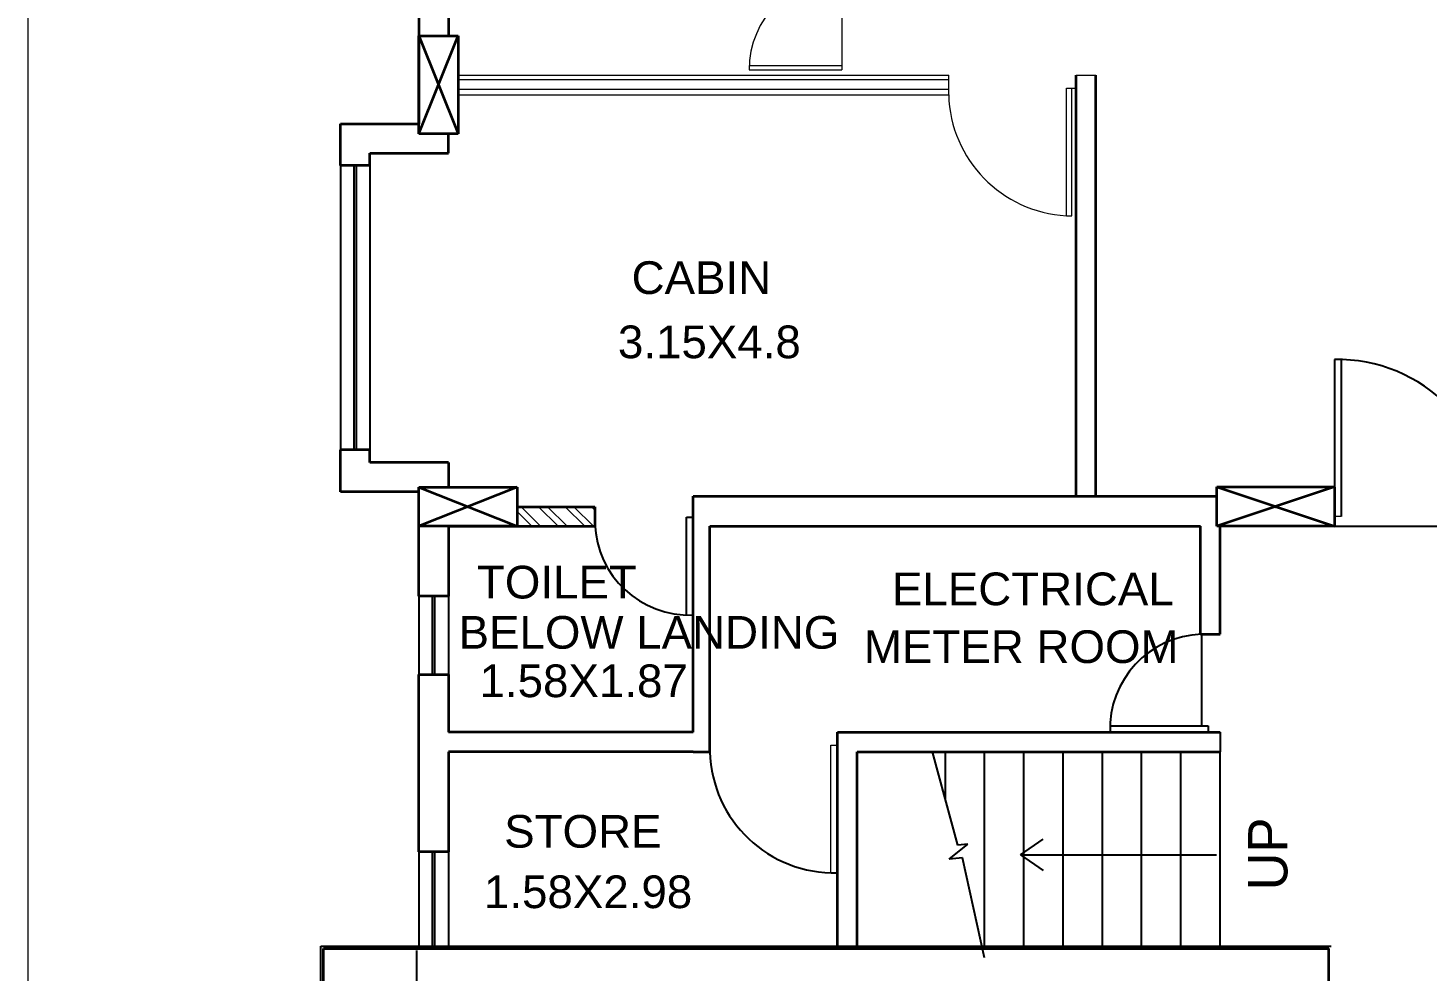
# Model space of a CAD drawing. Extents: x 681461 to 1380439, y -183990 to 19328.
# Drawn here: x 681461 to 692164, y -146363 to -139151 of the extents above; entities that cross this region are included whole.
import ezdxf

# ---------------------------------------------------------------- set-up
doc = ezdxf.new("R2010")
doc.units = 0
doc.header["$LTSCALE"] = 900
doc.header["$MEASUREMENT"] = 0
doc.linetypes.add('CENTER', pattern=[2, 1.25, -0.25, 0.25, -0.25])
for name, color, linetype in [('1', 7, 'CONTINUOUS'), ('door', 163, 'CONTINUOUS'), ('TEXT', 2, 'CONTINUOUS'), ('WALL', 1, 'CONTINUOUS')]:
    doc.layers.add(name, color=color, linetype=linetype)
for name, color, linetype, lineweight in [('COL', 6, 'CONTINUOUS', 25), ('COLUMN', 43, 'CONTINUOUS', 35), ('ELE', 50, 'CONTINUOUS', 20)]:
    doc.layers.add(name, color=color, linetype=linetype, lineweight=lineweight)
doc.styles.add('ROMANS', font='arial.ttf')

msp = doc.modelspace()

# ---------------------------------------------------------------- hatches: boundary and pattern name
at = {"layer": 'ELE', "ltscale": 1000}
h = msp.add_hatch(dxfattribs=at)
h.set_pattern_fill('ANSI32', color=256, scale=15, angle=90, style=0)
h.set_pattern_definition([(135, (567919.26, 299135.19), (-101.02788, -101.02788), []), (135, (567919.26, 299202.54), (-101.02788, -101.02788), [])])
h.paths.add_polyline_path([(685199.5, -142811.8), (685199.5, -142961.8), (685795, -142961.8), (685795, -142811.8)])

# ---------------------------------------------------------------- linework, layer by layer
at = {"layer": '1', "color": 252, "lineweight": 5, "ltscale": 1.25}
for p, q in [((687683, -138771), (687683, -139471)), ((686974.5, -139439), (687683, -139439)), ((686973.8, -139471), (687683, -139471)), ((689399, -139611.8), (689474.5, -139611.8)), ((689399, -140586.8), (689399, -139611.8)), ((689440, -140586.8), (689440, -139611.8)), ((689399, -140586.8), (689440, -140586.8))]:
    msp.add_line(p, q, dxfattribs=at)
for centre, radius, start, end in [((687683, -139471), 709.2, 90, 180), ((689451.5, -139635.9), 952.3, 181.55723, 266.84062)]:
    msp.add_arc(centre, radius, start, end, dxfattribs=at)
at = {"layer": 'COL', "color": 9, "linetype": 'CENTER'}
msp.add_line((684434.5, -147331.8), (684434.5, -145988.9), dxfattribs=at)
at = {"layer": 'COLUMN'}
for p, q in [((684449.5, -139211.1), (684749.5, -139211.1)), ((684449.5, -139961.1), (684449.5, -139211.1)), ((684449.5, -139211.1), (684749.5, -139961.1)), ((684449.5, -139961.1), (684749.5, -139211.1)), ((684449.5, -139961.1), (684449.5, -139211.1)), ((684449.5, -139961.1), (684749.5, -139211.1)), ((684749.5, -139211.1), (684749.5, -139961.1)), ((684749.5, -139961.1), (684449.5, -139961.1)), ((684749.5, -139961.1), (684449.5, -139961.1)), ((684449.5, -142661.8), (685199.5, -142961.8)), ((685199.5, -142661.8), (684449.5, -142961.8)), ((684449.5, -142661.8), (685199.5, -142661.8)), ((684449.5, -142961.8), (684449.5, -142661.8)), ((685199.5, -142661.8), (685199.5, -142961.8)), ((690550.1, -142661.1), (691449.5, -142961.8)), ((691450.1, -142661.1), (690550.1, -142961.1)), ((690550.1, -142661.1), (691450.1, -142661.1)), ((690550.1, -142961.1), (690550.1, -142661.1)), ((691449.5, -142661.8), (691449.5, -142961.8)), ((684822.9, -142812.4), (684826.1, -142812.4)), ((690998.2, -142811.8), (691002, -142811.8)), ((685199.5, -142961.8), (684449.5, -142961.8)), ((691449.5, -142961.8), (690549.5, -142961.8))]:
    msp.add_line(p, q, dxfattribs=at)
at = {"layer": 'door', "color": 7, "lineweight": 35, "ltscale": 1.25}
for p, q in [((684449.5, -139024.3), (684449.5, -139474.3)), ((684449.5, -139024.3), (684449.5, -139884.3)), ((684674.5, -139024.3), (684674.5, -139211.1)), ((689474.5, -142731.8), (689474.5, -139511.8)), ((689624.5, -142731.8), (689624.5, -139511.8)), ((683849.5, -139884.3), (684449.5, -139884.3)), ((683849.5, -140203.2), (683849.5, -139884.3)), ((684674.5, -140109.3), (684674.5, -139961.1)), ((684074.5, -140203.2), (683849.5, -140203.2)), ((684074.5, -140109.3), (684674.5, -140109.3)), ((684074.5, -140203.2), (684074.5, -140109.3)), ((683849.5, -142699.3), (683849.5, -142378.2)), ((684074.5, -142378.2), (683849.5, -142378.2)), ((684074.5, -142474.3), (684074.5, -142378.2)), ((684674.5, -142474.3), (684074.5, -142474.3)), ((684674.5, -142474.3), (684674.5, -142661.8)), ((684449.5, -142699.3), (683849.5, -142699.3)), ((684449.5, -143495.5), (684449.5, -142699.3)), ((686545, -144536.8), (686545, -142731.8)), ((686545, -142731.8), (690550.1, -142731.8)), ((685200.1, -142811.8), (685795, -142811.8)), ((685795, -142811.8), (685795, -142961.8)), ((684674.5, -142961.8), (685795, -142961.8)), ((684674.5, -142961.8), (684674.5, -143495.5)), ((686674.5, -144686.8), (686674.5, -142961.8)), ((686674.5, -142961.8), (690424.5, -142961.8)), ((690424.5, -143786.8), (690424.5, -142961.8)), ((690574.5, -143786.8), (690574.5, -142961.8)), ((684674.5, -143495.5), (684449.5, -143495.5)), ((690424.5, -143786.8), (690574.5, -143786.8)), ((684449.5, -144095.5), (684674.5, -144095.5)), ((684449.5, -145451.1), (684449.5, -144095.5)), ((684674.5, -144095.5), (684674.5, -144536.8)), ((686545, -144536.8), (684674.5, -144536.8)), ((687649.5, -146171.8), (687649.5, -144536.8)), ((687649.5, -144536.8), (690574.5, -144536.8)), ((684674.5, -144686.8), (684674.5, -145451.1)), ((686545, -144686.8), (684674.5, -144686.8)), ((686545, -144686.8), (686674.5, -144686.8)), ((687649.5, -145611.8), (687649.5, -144636.8)), ((687799.5, -146171.8), (687799.5, -144686.8)), ((687799.5, -144686.8), (690574.5, -144686.8)), ((684674.5, -145451.1), (684449.5, -145451.1)), ((683719.5, -150376.8), (683719.5, -146191.8)), ((683719.5, -146191.8), (691404.5, -146191.8)), ((691404.5, -146716.8), (691404.5, -146191.8))]:
    msp.add_line(p, q, dxfattribs=at)
at = {"layer": 'door', "color": 3, "ltscale": 1.25}
msp.add_line((691449.5, -142961.8), (691449.5, -142660.7), dxfattribs=at)
at = {"layer": 'door', "color": 222, "linetype": 'ByBlock', "lineweight": 13, "ltscale": 1.25}
msp.add_lwpolyline([(681461, -120785.9), (703228, -120785.9), (703228, -183990), (681461, -183990)], close=True, dxfattribs=at)
at = {"layer": 'ELE', "color": 5, "lineweight": 18, "ltscale": 1000}
for p, q in [((684749.5, -139544.6), (688499.5, -139544.6)), ((684749.5, -139619.6), (688499.5, -139619.6))]:
    msp.add_line(p, q, dxfattribs=at)
at = {"layer": 'ELE'}
for p, q in [((691499.5, -141686.8), (691449.5, -141686.8)), ((691499.5, -142886.8), (691449.5, -142886.8)), ((686495, -143641.3), (686545, -143641.3)), ((689732.8, -144486.8), (689732.8, -144536.8)), ((687599.5, -145611.8), (687599.5, -144636.8)), ((687599.5, -144636.8), (687649.5, -144636.8)), ((687599.5, -145611.8), (687649.5, -145611.8))]:
    msp.add_line(p, q, dxfattribs=at)
at = {"layer": 'WALL', "lineweight": 13}
for p, q in [((684750.1, -139511.8), (688499.5, -139511.8)), ((688499.5, -139661.8), (688499.5, -139511.8)), ((689474.5, -139511.8), (689624.5, -139511.8)), ((684750.1, -139661.8), (688499.5, -139661.8))]:
    msp.add_line(p, q, dxfattribs=at)
at = {"layer": 'WALL'}
for p, q in [((684449.5, -139884.3), (684449.5, -139699.3)), ((690574.5, -142961.8), (691449.5, -142961.8)), ((690574.5, -144536.8), (690574.5, -144686.8))]:
    msp.add_line(p, q, dxfattribs=at)
at = {"layer": 'WALL', "color": 8, "linetype": 'ByBlock'}
for p, q in [((683849.5, -140203.2), (683849.5, -142380.4)), ((683954.6, -142380.4), (683954.6, -140203.2)), ((683971.1, -142380.4), (683971.1, -140203.2)), ((684074.5, -140203.2), (684074.5, -142380.4)), ((684449.5, -143495.5), (684449.5, -144095.5)), ((684554.6, -144095.5), (684554.6, -143495.5)), ((684571.1, -144095.5), (684571.1, -143495.5)), ((684674.5, -143495.5), (684674.5, -144095.5)), ((684449.5, -145451.1), (684449.5, -146171.8)), ((684554.6, -146171.8), (684554.6, -145451.1)), ((684571.1, -146171.8), (684571.1, -145451.1)), ((684674.5, -145451.1), (684674.5, -146171.8))]:
    msp.add_line(p, q, dxfattribs=at)
at = {"layer": 'WALL', "color": 1}
for p, q in [((691449.5, -141686.8), (691449.5, -142886.8)), ((691499.5, -141686.8), (691499.5, -142886.8)), ((686495, -142891.3), (686545, -142891.3)), ((686495, -143641.3), (686495, -142891.3)), ((691449.5, -142961.8), (693849.5, -142961.8)), ((690432.8, -143786.8), (690432.8, -144486.8)), ((689732.8, -144486.8), (690482.8, -144486.8)), ((690482.8, -144486.8), (690482.8, -144536.8)), ((688570.1, -145400.8), (688375.9, -144686.8)), ((688474.5, -145049.4), (688474.5, -144686.8)), ((688774.5, -146171.8), (688774.5, -144686.8)), ((689074.5, -146171.8), (689074.5, -144686.8)), ((689374.5, -146171.8), (689374.5, -144686.8)), ((689674.5, -146171.8), (689674.5, -144686.8)), ((689974.5, -146171.8), (689974.5, -144686.8)), ((690274.5, -146171.8), (690274.5, -144686.8)), ((690574.5, -146171.8), (690574.5, -144686.8)), ((688503.8, -145506.9), (688645.1, -145392)), ((688645.1, -145392), (688570.1, -145400.8)), ((689047.4, -145474.3), (689222.9, -145354.9)), ((688605.4, -145498), (688503.8, -145506.9)), ((688774.5, -146261.8), (688605.4, -145498)), ((689047.4, -145474.3), (689222.9, -145593.6)), ((689047.4, -145474.3), (690547.4, -145474.3))]:
    msp.add_line(p, q, dxfattribs=at)
at = {"layer": 'WALL', "color": 8, "linetype": 'Continuous'}
for p, q in [((683699.5, -150396.8), (683699.5, -146171.8)), ((683699.5, -146171.8), (691424.5, -146171.8))]:
    msp.add_line(p, q, dxfattribs=at)
at = {"layer": 'WALL', "color": 1}
for centre, radius, start, end in [((691474.5, -142863.8), 1177.3, 356.44492, 91.2168), ((686520, -142916.3), 725.4, 181.97493, 271.97493), ((690457.8, -144511.8), 725.4, 91.97493, 181.97493), ((687624.5, -144661.8), 950.3, 181.50744, 271.50744)]:
    msp.add_arc(centre, radius, start, end, dxfattribs=at)

# ---------------------------------------------------------------- texts
at = {"layer": 'TEXT', "color": 0, "style": 'ROMANS'}
for s, p in [('CABIN', (686075.6, -141185.1)), ('3.15X4.8', (685971.1, -141676.3)), ('TOILET', (684893.2, -143513.7)), ('ELECTRICAL', (688065.7, -143565.4)), ('BELOW LANDING', (684752.5, -143897.8)), ('METER ROOM', (687851.5, -144007.3)), ('1.58X1.87', (684913.1, -144268.4)), ('STORE', (685101.4, -145419.5)), ('1.58X2.98', (684946.7, -145881.8))]:
    msp.add_text(s, height=250, dxfattribs=at).set_placement(p)
at = {"layer": 'WALL', "color": 1}
msp.add_text('UP', height=300, rotation=90, dxfattribs=at).set_placement((691088.9, -145746))

doc.saveas('drawing.dxf')
